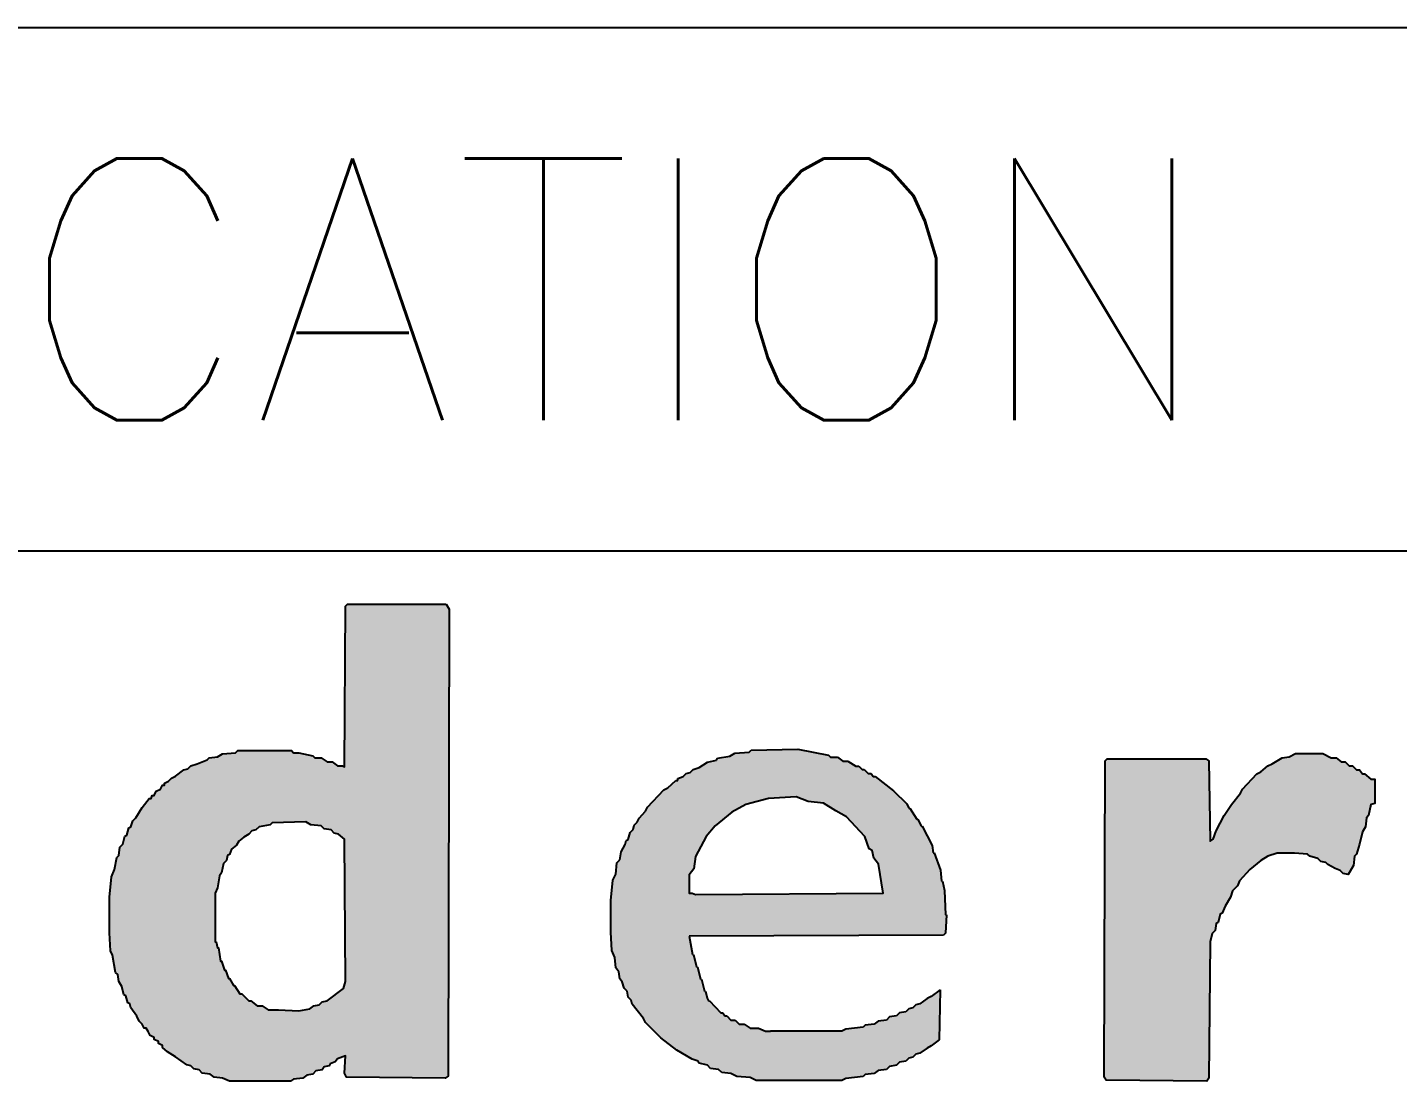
# Paper-space layout 'ARCH-D(24x36)' of a CAD drawing. Header units: inches. Extents: x 0.1 to 35.7, y 0.1 to 23.7.
# Drawn here: x 32.2 to 32.854, y 0.572 to 1.075 of the extents above; entities that cross this region are included whole.
import ezdxf
from ezdxf.enums import TextEntityAlignment as Align

# ---------------------------------------------------------------- set-up
doc = ezdxf.new("R2010")
doc.units = ezdxf.units.IN
doc.header["$MEASUREMENT"] = 0
doc.layers.add('SHEET-TITLE', color=7, linetype='Continuous')
doc.styles.add('1-8', font='romans.shx', dxfattribs={"height": 0.125})

# ---------------------------------------------------------------- blocks, each defined once
blk = doc.blocks.new('LOGO-SCHNEIDER')
h = blk.add_hatch(color=256)
h.paths.add_polyline_path([(-0.91604, 0.25453), (-0.90572, 0.25236), (-0.89919, 0.25236), (-0.89376, 0.25018), (-0.88941, 0.25018), (-0.88398, 0.24801), (-0.88126, 0.24801), (-0.87691, 0.24583), (-0.87365, 0.24583), (-0.87039, 0.24366), (-0.86713, 0.24366), (-0.86387, 0.24149), (-0.86115, 0.24149), (-0.85844, 0.23931), (-0.85572, 0.23931), (-0.853, 0.23714), (-0.85028, 0.23714), (-0.84594, 0.23388), (-0.84648, 0.18443), (-0.85028, 0.18443), (-0.85518, 0.1866), (-0.85572, 0.18769), (-0.86007, 0.18877), (-0.86115, 0.18986), (-0.86441, 0.1904), (-0.86659, 0.19203), (-0.86985, 0.19258), (-0.87148, 0.19421), (-0.87583, 0.19475), (-0.87746, 0.19638), (-0.8818, 0.19692), (-0.88398, 0.19856), (-0.88887, 0.1991), (-0.8905, 0.20073), (-0.89593, 0.20127), (-0.89811, 0.2029), (-0.90517, 0.20345), (-0.90843, 0.20508), (-0.928, 0.20562), (-0.94376, 0.20453), (-0.94647, 0.2029), (-0.95028, 0.20236), (-0.95191, 0.20073), (-0.95462, 0.20019), (-0.9606, 0.19475), (-0.96278, 0.18606), (-0.96223, 0.18606), (-0.9606, 0.17953), (-0.96006, 0.17953), (-0.9568, 0.17464), (-0.95571, 0.17464), (-0.95191, 0.17138), (-0.95082, 0.17138), (-0.94973, 0.16975), (-0.9481, 0.16975), (-0.94593, 0.16758), (-0.94376, 0.16758), (-0.94104, 0.16541), (-0.93887, 0.16541), (-0.93615, 0.16323), (-0.93343, 0.16323), (-0.9318, 0.1616), (-0.93017, 0.1616), (-0.92582, 0.15997), (-0.92474, 0.15888), (-0.92202, 0.15888), (-0.91876, 0.15671), (-0.91604, 0.15671), (-0.91332, 0.15454), (-0.91061, 0.15454), (-0.90735, 0.15236), (-0.90463, 0.15236), (-0.90191, 0.15019), (-0.89919, 0.15019), (-0.89648, 0.14802), (-0.89376, 0.14802), (-0.89159, 0.14584), (-0.88887, 0.14584), (-0.88669, 0.14367), (-0.88452, 0.14367), (-0.88235, 0.14149), (-0.88017, 0.14149), (-0.878, 0.13932), (-0.87637, 0.13932), (-0.8742, 0.13715), (-0.87257, 0.13715), (-0.87148, 0.13552), (-0.87039, 0.13552), (-0.86659, 0.13226), (-0.8655, 0.13226), (-0.8617, 0.12845), (-0.86061, 0.12845), (-0.85898, 0.12628), (-0.85789, 0.12628), (-0.85626, 0.12356), (-0.85518, 0.12356), (-0.85463, 0.12193), (-0.85355, 0.12193), (-0.84865, 0.1165), (-0.84757, 0.11378), (-0.84702, 0.11378), (-0.84485, 0.10997), (-0.84431, 0.10997), (-0.84322, 0.10671), (-0.84268, 0.10671), (-0.84105, 0.10237), (-0.8405, 0.10237), (-0.83887, 0.09693), (-0.83833, 0.09693), (-0.83724, 0.09421), (-0.8367, 0.08824), (-0.83616, 0.08824), (-0.83507, 0.08389), (-0.83561, 0.05998), (-0.83724, 0.05563), (-0.83833, 0.04965), (-0.83942, 0.04857), (-0.83996, 0.04476), (-0.84322, 0.03824), (-0.84757, 0.03118), (-0.85083, 0.02792), (-0.85246, 0.0252), (-0.85626, 0.02085), (-0.85898, 0.01976), (-0.85952, 0.01813), (-0.8617, 0.01705), (-0.86604, 0.01324), (-0.87202, 0.00998), (-0.87583, 0.00726), (-0.87909, 0.00672), (-0.88072, 0.00509), (-0.88398, 0.00455), (-0.88452, 0.00346), (-0.88996, 0.00237), (-0.89267, 0.00074), (-0.89756, 0.0002), (-0.89865, -0.00089), (-0.90952, -0.00252), (-0.91387, -0.0036), (-0.95952, -0.00306), (-0.96115, -0.00197), (-0.97201, -0.00089), (-0.9731, 0.0002), (-0.98071, 0.00129), (-0.98343, 0.00292), (-0.98723, 0.00346), (-0.9894, 0.00509), (-0.99375, 0.00563), (-0.99538, 0.00726), (-0.99864, 0.00781), (-1.00027, 0.00944), (-1.00408, 0.00998), (-1.00571, 0.01161), (-1.00897, 0.01216), (-1.01006, 0.01379), (-1.01332, 0.01433), (-1.0144, 0.01596), (-1.01766, 0.0165), (-1.01875, 0.01813), (-1.02201, 0.01922), (-1.02419, 0.02085), (-1.02419, 0.07519), (-1.0231, 0.07628), (-1.02092, 0.07628), (-1.01929, 0.07411), (-1.01766, 0.07411), (-1.01549, 0.07193), (-1.0144, 0.07193), (-1.01332, 0.0703), (-1.01223, 0.0703), (-1.00897, 0.06759), (-1.00734, 0.06759), (-1.00408, 0.06487), (-1.00299, 0.06487), (-1.00136, 0.06324), (-1.00027, 0.06324), (-0.9981, 0.06106), (-0.99593, 0.06106), (-0.99375, 0.05889), (-0.99158, 0.05889), (-0.9894, 0.05672), (-0.98723, 0.05672), (-0.98506, 0.05454), (-0.98288, 0.05454), (-0.97962, 0.05237), (-0.97745, 0.05237), (-0.97419, 0.0502), (-0.97093, 0.0502), (-0.96875, 0.04857), (-0.96658, 0.04857), (-0.96006, 0.04694), (-0.95789, 0.04585), (-0.95136, 0.04585), (-0.94647, 0.04476), (-0.92528, 0.04531), (-0.9193, 0.04639), (-0.91658, 0.04802), (-0.91332, 0.04857), (-0.91278, 0.04965), (-0.90952, 0.05074), (-0.90463, 0.05563), (-0.903, 0.05998), (-0.90191, 0.06106), (-0.90245, 0.07139), (-0.90517, 0.07628), (-0.91061, 0.08172), (-0.91604, 0.08498), (-0.91876, 0.08606), (-0.92419, 0.08878), (-0.92528, 0.08987), (-0.92854, 0.09041), (-0.93017, 0.09204), (-0.93452, 0.09258), (-0.93615, 0.09421), (-0.93995, 0.09476), (-0.94158, 0.09639), (-0.94593, 0.09693), (-0.9481, 0.09856), (-0.95191, 0.09911), (-0.95408, 0.10074), (-0.95843, 0.10128), (-0.96006, 0.10291), (-0.96386, 0.10345), (-0.96549, 0.10508), (-0.96984, 0.10617), (-0.97093, 0.10726), (-0.97419, 0.1078), (-0.97582, 0.10943), (-0.97854, 0.10997), (-0.98017, 0.1116), (-0.98288, 0.11215), (-0.98451, 0.11378), (-0.98777, 0.11432), (-0.98886, 0.11595), (-0.99104, 0.1165), (-0.99267, 0.11813), (-0.99538, 0.11921), (-0.99701, 0.12084), (-0.99919, 0.12193), (-1.00516, 0.12736), (-1.0068, 0.12791), (-1.0068, 0.12899), (-1.00897, 0.13008), (-1.00897, 0.13117), (-1.01114, 0.13226), (-1.01766, 0.14041), (-1.02038, 0.1453), (-1.02364, 0.15073), (-1.02419, 0.15399), (-1.02527, 0.15454), (-1.0269, 0.16106), (-1.02799, 0.16323), (-1.02799, 0.19801), (-1.02582, 0.20236), (-1.02527, 0.20671), (-1.02364, 0.20834), (-1.0231, 0.2116), (-1.02147, 0.21268), (-1.02038, 0.21594), (-1.01875, 0.21758), (-1.01766, 0.21975), (-1.0144, 0.22355), (-1.01332, 0.22573), (-1.0068, 0.23225), (-1.00299, 0.23442), (-0.99919, 0.23768), (-0.99701, 0.23877), (-0.99321, 0.24149), (-0.98995, 0.24257), (-0.9856, 0.24529), (-0.98125, 0.24638), (-0.97854, 0.24801), (-0.97473, 0.24855), (-0.97201, 0.25018), (-0.96712, 0.25073), (-0.96332, 0.25236), (-0.95517, 0.2529), (-0.95354, 0.25399)])
h.paths.add_polyline_path([(-0.65672, 0.1741), (-0.64911, 0.17301), (-0.64639, 0.17193), (-0.64041, 0.17193), (-0.63661, 0.17084), (-0.63498, 0.16975), (-0.63009, 0.16975), (-0.62574, 0.16758), (-0.62194, 0.16758), (-0.61813, 0.16541), (-0.61487, 0.16541), (-0.61161, 0.16323), (-0.60998, 0.16323), (-0.60889, 0.16214), (-0.60944, 0.12139), (-0.6127, 0.12139), (-0.61759, 0.1241), (-0.62194, 0.12573), (-0.62302, 0.12682), (-0.62737, 0.12736), (-0.62955, 0.12899), (-0.63552, 0.12954), (-0.63824, 0.13117), (-0.65509, 0.13171), (-0.66922, 0.13063), (-0.6703, 0.12954), (-0.67682, 0.12845), (-0.67845, 0.12682), (-0.68117, 0.12628), (-0.6828, 0.12465), (-0.68498, 0.1241), (-0.68824, 0.12084), (-0.69095, 0.11976), (-0.69204, 0.11758), (-0.69476, 0.11541), (-0.69911, 0.10834), (-0.70128, 0.10345), (-0.704, 0.0953), (-0.704, 0.07356), (-0.70345, 0.07356), (-0.70182, 0.06922), (-0.70128, 0.06487), (-0.70074, 0.06487), (-0.69911, 0.06052), (-0.69856, 0.06052), (-0.69693, 0.05672), (-0.69639, 0.05672), (-0.6953, 0.054), (-0.69421, 0.054), (-0.69313, 0.05183), (-0.69258, 0.05183), (-0.68878, 0.04748), (-0.68769, 0.04748), (-0.68769, 0.04639), (-0.68661, 0.04639), (-0.68389, 0.04367), (-0.68226, 0.04367), (-0.68009, 0.0415), (-0.67791, 0.0415), (-0.67465, 0.03933), (-0.67139, 0.03933), (-0.66704, 0.03715), (-0.6578, 0.03715), (-0.65291, 0.03661), (-0.64096, 0.0377), (-0.6377, 0.03933), (-0.63226, 0.03987), (-0.63118, 0.04096), (-0.62465, 0.04204), (-0.62248, 0.04367), (-0.61813, 0.04422), (-0.6165, 0.04585), (-0.61216, 0.04639), (-0.61052, 0.04802), (-0.60781, 0.04802), (-0.60618, 0.04694), (-0.60672, 0.00781), (-0.61052, 0.00618), (-0.61216, 0.00509), (-0.6165, 0.00455), (-0.61705, 0.00346), (-0.62357, 0.00237), (-0.62628, 0.00074), (-0.63172, 0.0002), (-0.63498, -0.00143), (-0.64259, -0.00197), (-0.64422, -0.00306), (-0.68552, -0.00306), (-0.68987, -0.00143), (-0.69693, -0.00089), (-0.69911, 0.00074), (-0.704, 0.00129), (-0.70617, 0.00292), (-0.71052, 0.00346), (-0.71215, 0.00509), (-0.71541, 0.00563), (-0.71704, 0.00726), (-0.71976, 0.00781), (-0.72139, 0.00944), (-0.72356, 0.00998), (-0.72465, 0.01161), (-0.72682, 0.01216), (-0.72845, 0.01379), (-0.73062, 0.01487), (-0.73226, 0.0165), (-0.73334, 0.0165), (-0.73334, 0.01759), (-0.7366, 0.01922), (-0.7366, 0.02031), (-0.73823, 0.02085), (-0.73878, 0.02248), (-0.74041, 0.02302), (-0.74095, 0.02465), (-0.74312, 0.02574), (-0.74421, 0.02792), (-0.74638, 0.02955), (-0.74747, 0.03172), (-0.7491, 0.03335), (-0.75236, 0.03878), (-0.75562, 0.04367), (-0.75617, 0.04694), (-0.75725, 0.04748), (-0.75834, 0.05183), (-0.75997, 0.05454), (-0.76051, 0.05889), (-0.7616, 0.05998), (-0.76323, 0.07139), (-0.76432, 0.07682), (-0.76377, 0.09748), (-0.76269, 0.09856), (-0.7616, 0.1078), (-0.75997, 0.11052), (-0.75943, 0.11541), (-0.7578, 0.11704), (-0.75671, 0.12139), (-0.75345, 0.12682), (-0.75291, 0.12899), (-0.74802, 0.1366), (-0.74258, 0.14258), (-0.74149, 0.14475), (-0.73769, 0.14856), (-0.7366, 0.14856), (-0.7366, 0.14965), (-0.73389, 0.15128), (-0.72845, 0.15617), (-0.72084, 0.16051), (-0.71704, 0.16323), (-0.71432, 0.16377), (-0.71269, 0.16541), (-0.70889, 0.16595), (-0.70726, 0.16758), (-0.70345, 0.16812), (-0.70291, 0.16921), (-0.69639, 0.1703), (-0.69258, 0.17193), (-0.68335, 0.17301), (-0.67845, 0.1741)])
h.paths.add_polyline_path([(-0.47011, 0.24938), (-0.46847, 0.24666), (-0.46847, 0.14558), (-0.46576, 0.14776), (-0.46413, 0.15047), (-0.45869, 0.15591), (-0.45598, 0.157), (-0.45217, 0.1608), (-0.44945, 0.16189), (-0.44891, 0.16297), (-0.44674, 0.16352), (-0.44511, 0.16515), (-0.44076, 0.16678), (-0.43641, 0.16841), (-0.43478, 0.16949), (-0.4288, 0.17004), (-0.42772, 0.17112), (-0.40326, 0.17112), (-0.40055, 0.16949), (-0.3962, 0.16949), (-0.39239, 0.16732), (-0.38968, 0.16732), (-0.38696, 0.16515), (-0.38479, 0.16515), (-0.38261, 0.16297), (-0.38098, 0.16297), (-0.37881, 0.1608), (-0.37772, 0.1608), (-0.37609, 0.15863), (-0.375, 0.15863), (-0.37392, 0.157), (-0.37283, 0.157), (-0.3712, 0.15428), (-0.37011, 0.15428), (-0.36903, 0.1521), (-0.36794, 0.1521), (-0.36305, 0.14613), (-0.3625, 0.14395), (-0.36196, 0.14395), (-0.36033, 0.14015), (-0.35979, 0.14015), (-0.35816, 0.1358), (-0.35761, 0.1358), (-0.35598, 0.12928), (-0.35544, 0.12928), (-0.35435, 0.12656), (-0.35381, 0.12004), (-0.35327, 0.12004), (-0.35218, 0.11243), (-0.35272, 0.05102), (-0.35979, 0.04885), (-0.36903, 0.04776), (-0.37011, 0.04668), (-0.37772, 0.04559), (-0.37826, 0.0445), (-0.38424, 0.04342), (-0.38479, 0.04233), (-0.39022, 0.04124), (-0.39185, 0.03961), (-0.39511, 0.03907), (-0.39728, 0.03744), (-0.4, 0.0369), (-0.40163, 0.03527), (-0.40435, 0.03472), (-0.40489, 0.03363), (-0.40815, 0.03418), (-0.4087, 0.10265), (-0.41033, 0.10809), (-0.41087, 0.11298), (-0.41196, 0.11352), (-0.41304, 0.11787), (-0.41467, 0.1195), (-0.41576, 0.12167), (-0.42011, 0.12602), (-0.42446, 0.12765), (-0.425, 0.12874), (-0.43587, 0.12982), (-0.44456, 0.12819), (-0.44619, 0.12656), (-0.44891, 0.12602), (-0.45, 0.12439), (-0.45272, 0.1233), (-0.45435, 0.12222), (-0.45489, 0.12059), (-0.45761, 0.11895), (-0.45924, 0.11624), (-0.46087, 0.11569), (-0.4625, 0.11298), (-0.4663, 0.10863), (-0.46902, 0.10428), (-0.46902, -0.00169), (-0.47011, -0.00332), (-0.52336, -0.00278), (-0.52445, -0.0006), (-0.52391, 0.24829), (-0.52282, 0.24938)])
h.paths.add_polyline_path([(-0.14838, 0.17165), (-0.14185, 0.17002), (-0.13479, 0.16839), (-0.1337, 0.16731), (-0.13153, 0.16731), (-0.12827, 0.16513), (-0.12609, 0.16513), (-0.12283, 0.16242), (-0.12175, 0.16242), (-0.12012, 0.16079), (-0.11903, 0.16079), (-0.1174, 0.15861), (-0.11631, 0.15861), (-0.11468, 0.15644), (-0.1136, 0.15644), (-0.11251, 0.15426), (-0.11142, 0.15426), (-0.10653, 0.14883), (-0.10436, 0.14503), (-0.10381, 0.14503), (-0.10327, 0.14285), (-0.10273, 0.14285), (-0.10055, 0.13796), (-0.10001, 0.13796), (-0.09892, 0.13361), (-0.09838, 0.13361), (-0.09675, 0.12655), (-0.09621, 0.12655), (-0.09512, 0.12329), (-0.09457, 0.11351), (-0.09403, 0.11351), (-0.09457, -0.00225), (-0.09566, -0.00333), (-0.14892, -0.00279), (-0.15001, -0.00007), (-0.15055, 0.1097), (-0.15164, 0.11568), (-0.15327, 0.1184), (-0.15381, 0.12112), (-0.1549, 0.12166), (-0.15598, 0.12492), (-0.15979, 0.12872), (-0.16305, 0.1309), (-0.16685, 0.13198), (-0.16794, 0.13307), (-0.18316, 0.13253), (-0.18587, 0.1309), (-0.18859, 0.13035), (-0.19022, 0.12872), (-0.19511, 0.12546), (-0.19783, 0.1222), (-0.19946, 0.12166), (-0.2, 0.12003), (-0.20163, 0.11948), (-0.20272, 0.11677), (-0.20652, 0.11296), (-0.20978, 0.10753), (-0.21087, 0.0271), (-0.21359, 0.02764), (-0.22065, 0.03471), (-0.22337, 0.0358), (-0.225, 0.03743), (-0.22772, 0.03851), (-0.22826, 0.0396), (-0.23043, 0.04014), (-0.23206, 0.04177), (-0.23533, 0.04232), (-0.2375, 0.04395), (-0.24076, 0.04449), (-0.24239, 0.04612), (-0.24728, 0.04666), (-0.24945, 0.04829), (-0.25652, 0.04884), (-0.25924, 0.05047), (-0.26576, 0.05101), (-0.26576, 0.16839), (-0.21141, 0.16839), (-0.21033, 0.16676), (-0.20978, 0.14774), (-0.20598, 0.15209), (-0.20381, 0.15318), (-0.20163, 0.1559), (-0.19783, 0.15807), (-0.19402, 0.16133), (-0.19185, 0.16242), (-0.1875, 0.16513), (-0.18424, 0.16622), (-0.18316, 0.16731), (-0.17935, 0.16785), (-0.17881, 0.16894), (-0.1712, 0.17002), (-0.17011, 0.17111)])
h.paths.add_polyline_path([(0.28511, 0.16921), (0.28619, 0.16758), (0.28565, -0.00306), (0.23076, -0.00306), (0.23076, 0.16812), (0.23185, 0.16921)])
h.paths.add_polyline_path([(0.27265, 0.26223), (0.277, 0.26005), (0.27918, 0.26005), (0.2857, 0.25516), (0.28678, 0.25244), (0.28733, 0.25244), (0.28896, 0.2481), (0.2895, 0.2481), (0.29059, 0.24484), (0.29004, 0.23397), (0.28733, 0.2269), (0.28461, 0.22201), (0.27972, 0.21549), (0.27591, 0.21114), (0.2732, 0.21006), (0.2732, 0.20897), (0.27048, 0.20788), (0.26885, 0.20625), (0.26613, 0.20517), (0.26559, 0.20408), (0.26179, 0.20353), (0.26016, 0.2019), (0.25309, 0.20082), (0.24331, 0.20082), (0.24168, 0.2019), (0.23842, 0.20245), (0.2319, 0.20734), (0.23081, 0.20951), (0.22864, 0.21169), (0.22646, 0.21984), (0.22701, 0.2269), (0.22864, 0.23342), (0.23298, 0.24212), (0.23407, 0.24212), (0.23516, 0.24429), (0.24059, 0.25081), (0.24331, 0.2519), (0.24331, 0.25299), (0.24603, 0.25407), (0.24711, 0.2557), (0.24929, 0.25625), (0.25092, 0.25788), (0.25363, 0.25842), (0.25581, 0.26005), (0.26016, 0.2606), (0.26124, 0.26168)])
h.paths.add_polyline_path([(0.45676, 0.1352), (0.43882, 0.13466), (0.43774, 0.13357), (0.43176, 0.13248), (0.43013, 0.13085), (0.42795, 0.13031), (0.42632, 0.12868), (0.42361, 0.12705), (0.42089, 0.12487), (0.4198, 0.1227), (0.41708, 0.12053), (0.416, 0.11781), (0.41491, 0.11727), (0.41437, 0.11455), (0.41274, 0.11292), (0.41165, 0.10803), (0.41056, 0.1064), (0.40948, 0.09988), (0.40839, 0.09716), (0.40839, 0.07107), (0.40893, 0.07107), (0.40948, 0.06781), (0.41002, 0.06781), (0.41111, 0.06075), (0.41165, 0.06075), (0.41328, 0.05586), (0.41382, 0.05586), (0.41545, 0.05151), (0.416, 0.05151), (0.41817, 0.04771), (0.41872, 0.04771), (0.42143, 0.04336), (0.42252, 0.04336), (0.42632, 0.03955), (0.42741, 0.03955), (0.43067, 0.03684), (0.43339, 0.03684), (0.43665, 0.03466), (0.44208, 0.03466), (0.45295, 0.03412), (0.45893, 0.03521), (0.4611, 0.03684), (0.46382, 0.03738), (0.46545, 0.03901), (0.46817, 0.03955), (0.47686, 0.04607), (0.47795, 0.04988), (0.47741, 0.12596), (0.47415, 0.12868), (0.47197, 0.12922), (0.47034, 0.13085), (0.46654, 0.13139), (0.46491, 0.13303), (0.45947, 0.13357)], flags=16)
h.paths.add_polyline_path([(0.53175, 0.25149), (0.53338, 0.24878), (0.53284, -0.00066), (0.53121, -0.00175), (0.47849, -0.0012), (0.47741, 0.00097), (0.47795, 0.01021), (0.4736, 0.00858), (0.47252, 0.00695), (0.4698, 0.00586), (0.46925, 0.00477), (0.46654, 0.00423), (0.46545, 0.0026), (0.46219, 0.00206), (0.46056, 0.00043), (0.4573, -0.00012), (0.45513, -0.00175), (0.45023, -0.00229), (0.4486, -0.00338), (0.416, -0.00338), (0.41219, -0.00175), (0.40785, -0.0012), (0.40567, 0.00043), (0.40133, 0.00097), (0.39969, 0.0026), (0.39698, 0.00314), (0.39535, 0.00477), (0.39317, 0.00532), (0.3872, 0.00966), (0.38285, 0.01238), (0.38013, 0.01456), (0.38013, 0.01564), (0.37796, 0.01673), (0.37796, 0.01782), (0.37578, 0.0189), (0.37578, 0.01999), (0.37361, 0.02108), (0.37252, 0.02325), (0.37144, 0.02488), (0.37035, 0.02488), (0.36926, 0.02705), (0.36763, 0.02869), (0.36654, 0.0314), (0.36328, 0.03575), (0.36274, 0.03792), (0.36165, 0.03847), (0.36057, 0.04227), (0.35948, 0.04281), (0.35839, 0.04716), (0.35676, 0.04988), (0.35622, 0.05368), (0.35513, 0.05477), (0.3535, 0.06401), (0.35242, 0.06618), (0.35187, 0.07596), (0.35187, 0.09498), (0.35296, 0.10585), (0.35459, 0.10966), (0.35568, 0.11618), (0.35676, 0.11727), (0.35731, 0.12161), (0.35894, 0.12324), (0.36002, 0.12759), (0.36111, 0.12813), (0.3622, 0.13194), (0.36328, 0.13248), (0.36437, 0.13574), (0.366, 0.13737), (0.36926, 0.14281), (0.37307, 0.1477), (0.37415, 0.1477), (0.3747, 0.14933), (0.37578, 0.14933), (0.37687, 0.1515), (0.37904, 0.15259), (0.38013, 0.15476), (0.38122, 0.15476), (0.38122, 0.15585), (0.38339, 0.15694), (0.38502, 0.15857), (0.3872, 0.15965), (0.39154, 0.16291), (0.39372, 0.16346), (0.39535, 0.16509), (0.39861, 0.16618), (0.40404, 0.16835), (0.40513, 0.16944), (0.40948, 0.16998), (0.41219, 0.17161), (0.41926, 0.17215), (0.42035, 0.17324), (0.44915, 0.17324), (0.45023, 0.17215), (0.45295, 0.17215), (0.46056, 0.17052), (0.46165, 0.16944), (0.46491, 0.16944), (0.46817, 0.16726), (0.47089, 0.16726), (0.4736, 0.16509), (0.47632, 0.16509), (0.47741, 0.16454), (0.47795, 0.25041), (0.47904, 0.25149)])
h.paths.add_polyline_path([(1.00027, 0.17165), (1.00462, 0.16948), (1.00734, 0.16948), (1.01006, 0.16731), (1.01223, 0.16731), (1.0144, 0.16513), (1.01603, 0.16513), (1.01821, 0.16296), (1.01984, 0.16296), (1.02147, 0.16079), (1.02255, 0.16079), (1.02582, 0.15807), (1.02799, 0.15807), (1.02799, 0.14503), (1.02582, 0.14448), (1.02473, 0.1385), (1.02364, 0.13742), (1.0231, 0.13253), (1.02147, 0.12981), (1.01984, 0.12329), (1.01821, 0.11785), (1.01712, 0.11677), (1.01658, 0.11188), (1.01386, 0.10699), (1.01114, 0.10753), (1.00951, 0.10916), (1.00679, 0.11025), (1.00299, 0.11242), (1.0019, 0.11351), (0.99919, 0.11405), (0.99756, 0.11568), (0.99321, 0.11677), (0.99212, 0.11785), (0.98506, 0.1184), (0.97582, 0.1184), (0.97093, 0.11677), (0.96712, 0.11459), (0.96115, 0.1097), (0.95571, 0.10372), (0.95462, 0.10101), (0.95191, 0.09829), (0.95082, 0.09503), (0.9481, 0.09014), (0.94647, 0.08633), (0.94539, 0.08579), (0.9443, 0.08144), (0.94321, 0.0809), (0.94267, 0.0771), (0.94104, 0.07547), (0.93995, 0.07112), (0.93941, -0.0017), (0.93832, -0.00333), (0.88452, -0.00279), (0.88343, -0.00116), (0.88398, 0.16785), (0.88506, 0.16894), (0.93778, 0.16894), (0.93941, 0.16785), (0.93995, 0.12492), (0.94158, 0.12601), (0.94321, 0.13035), (0.94756, 0.1385), (0.95136, 0.14448), (0.95626, 0.15046), (0.95734, 0.15263), (0.96495, 0.16079), (0.96712, 0.16187), (0.97093, 0.16513), (0.9731, 0.16622), (0.97854, 0.16948), (0.98234, 0.17002), (0.9856, 0.17165)])
h = blk.add_hatch(color=256)
h.paths.add_polyline_path([(0.71874, 0.14847), (0.70406, 0.14766), (0.69184, 0.14439), (0.6845, 0.14032), (0.67553, 0.13298), (0.67064, 0.12728), (0.66494, 0.11668), (0.66412, 0.11016), (0.66167, 0.1069), (0.66167, 0.09712), (0.6633, 0.09712), (0.66494, 0.0963), (0.7652, 0.09712), (0.76275, 0.1126), (0.76031, 0.11586), (0.75949, 0.11994), (0.75786, 0.12075), (0.75542, 0.12728), (0.74564, 0.13787), (0.73993, 0.14113), (0.73341, 0.14521), (0.72526, 0.14602)], flags=16)
h.paths.add_polyline_path([(0.67038, 0.04469), (0.67132, 0.04093), (0.67201, 0.03955), (0.67254, 0.03955), (0.67852, 0.0331), (0.67961, 0.0331), (0.68069, 0.03147), (0.68178, 0.03147), (0.68396, 0.0293), (0.68613, 0.0293), (0.6883, 0.02712), (0.69102, 0.02712), (0.69428, 0.02495), (0.69863, 0.02495), (0.70243, 0.02332), (0.70515, 0.02332), (0.74312, 0.02332), (0.7453, 0.02441), (0.75454, 0.02549), (0.75562, 0.02658), (0.76051, 0.02712), (0.76269, 0.02875), (0.76704, 0.0293), (0.76867, 0.03093), (0.77247, 0.03147), (0.7741, 0.0331), (0.77736, 0.03364), (0.77899, 0.03527), (0.78116, 0.03582), (0.78279, 0.03745), (0.78497, 0.03799), (0.78877, 0.04071), (0.79095, 0.0418), (0.79572, 0.04537), (0.79529, 0.01868), (0.79095, 0.01542), (0.78877, 0.01433), (0.78497, 0.01161), (0.78279, 0.01107), (0.78116, 0.00944), (0.77899, 0.00889), (0.77736, 0.00726), (0.7741, 0.00672), (0.77247, 0.00509), (0.76867, 0.00455), (0.76704, 0.00292), (0.76269, 0.00237), (0.76051, 0.00074), (0.75562, 0.0002), (0.75454, -0.00089), (0.7453, -0.00197), (0.74312, -0.00306), (0.69747, -0.00306), (0.69421, -0.00143), (0.68715, -0.00089), (0.68389, 0.00074), (0.679, 0.00129), (0.67737, 0.00292), (0.67302, 0.00346), (0.67139, 0.00509), (0.66704, 0.00618), (0.6665, 0.00726), (0.66324, 0.00835), (0.65509, 0.01324), (0.64639, 0.01976), (0.63824, 0.02792), (0.63715, 0.03009), (0.63118, 0.0377), (0.63063, 0.03987), (0.629, 0.0415), (0.62846, 0.04476), (0.62683, 0.04639), (0.62574, 0.04965), (0.62465, 0.05128), (0.62411, 0.05509), (0.62248, 0.05726), (0.62194, 0.0627), (0.62031, 0.0665), (0.61976, 0.07628), (0.61976, 0.09313), (0.62085, 0.104), (0.62248, 0.10726), (0.62302, 0.11324), (0.62465, 0.11487), (0.6252, 0.11921), (0.62737, 0.12302), (0.62791, 0.12519), (0.629, 0.12573), (0.63009, 0.12954), (0.63172, 0.13117), (0.63226, 0.13334), (0.63389, 0.13497), (0.63498, 0.13715), (0.63824, 0.14095), (0.63933, 0.14312), (0.64802, 0.15236), (0.6502, 0.15345), (0.65454, 0.15725), (0.65563, 0.15725), (0.65563, 0.15834), (0.65835, 0.15943), (0.65998, 0.16106), (0.66215, 0.1616), (0.66378, 0.16323), (0.66704, 0.16432), (0.67139, 0.16704), (0.67628, 0.16812), (0.67682, 0.16921), (0.68335, 0.1703), (0.68606, 0.17193), (0.69367, 0.17247), (0.69476, 0.17356), (0.71976, 0.1741), (0.72791, 0.17247), (0.73606, 0.17084), (0.73715, 0.16975), (0.74095, 0.16975), (0.74367, 0.16758), (0.74638, 0.16758), (0.75073, 0.16486), (0.75236, 0.16486), (0.75399, 0.16323), (0.75508, 0.16323), (0.75725, 0.16106), (0.75888, 0.16106), (0.75997, 0.15943), (0.76106, 0.15943), (0.77084, 0.15182), (0.7779, 0.14475), (0.77899, 0.14258), (0.77953, 0.14258), (0.78334, 0.1366), (0.78388, 0.1366), (0.78551, 0.1328), (0.78606, 0.1328), (0.79149, 0.12247), (0.79203, 0.11867), (0.79258, 0.11867), (0.79584, 0.10943), (0.79638, 0.10345), (0.79692, 0.10345), (0.79801, 0.09856), (0.79855, 0.08552), (0.7991, 0.08552), (0.79855, 0.07574), (0.79747, 0.07465), (0.66169, 0.07404), (0.66332, 0.06425), (0.66386, 0.06425), (0.66549, 0.05773), (0.66603, 0.05773), (0.66766, 0.05121), (0.66821, 0.05121), (0.66984, 0.04469)])
for p, q in [((0.67628, 0.16812), (0.67682, 0.16921)), ((0.67682, 0.16921), (0.68335, 0.1703)), ((0.68335, 0.1703), (0.68606, 0.17193)), ((0.68606, 0.17193), (0.69367, 0.17247)), ((0.69367, 0.17247), (0.69476, 0.17356)), ((0.69476, 0.17356), (0.71976, 0.1741)), ((0.71976, 0.1741), (0.72791, 0.17247)), ((0.72791, 0.17247), (0.73606, 0.17084)), ((0.73606, 0.17084), (0.73715, 0.16975)), ((0.73715, 0.16975), (0.74095, 0.16975)), ((0.74095, 0.16975), (0.74367, 0.16758)), ((0.65998, 0.16106), (0.66215, 0.1616)), ((0.66215, 0.1616), (0.66378, 0.16323)), ((0.66378, 0.16323), (0.66704, 0.16432)), ((0.66704, 0.16432), (0.67139, 0.16704)), ((0.67139, 0.16704), (0.67628, 0.16812)), ((0.74367, 0.16758), (0.74638, 0.16758)), ((0.74638, 0.16758), (0.75073, 0.16486)), ((0.75073, 0.16486), (0.75236, 0.16486)), ((0.75236, 0.16486), (0.75399, 0.16323)), ((0.75399, 0.16323), (0.75508, 0.16323)), ((0.75508, 0.16323), (0.75725, 0.16106)), ((0.6502, 0.15345), (0.65454, 0.15725)), ((0.65454, 0.15725), (0.65563, 0.15725)), ((0.65563, 0.15834), (0.65835, 0.15943)), ((0.65563, 0.15725), (0.65563, 0.15834)), ((0.65835, 0.15943), (0.65998, 0.16106)), ((0.75725, 0.16106), (0.75888, 0.16106)), ((0.75888, 0.16106), (0.75997, 0.15943)), ((0.75997, 0.15943), (0.76106, 0.15943)), ((0.76106, 0.15943), (0.77084, 0.15182)), ((0.63933, 0.14312), (0.64802, 0.15236)), ((0.64802, 0.15236), (0.6502, 0.15345)), ((0.77084, 0.15182), (0.7779, 0.14475)), ((0.63498, 0.13715), (0.63824, 0.14095)), ((0.63824, 0.14095), (0.63933, 0.14312)), ((0.7779, 0.14475), (0.77899, 0.14258)), ((0.77899, 0.14258), (0.77953, 0.14258)), ((0.77953, 0.14258), (0.78334, 0.1366)), ((0.63172, 0.13117), (0.63226, 0.13334)), ((0.63226, 0.13334), (0.63389, 0.13497)), ((0.63389, 0.13497), (0.63498, 0.13715)), ((0.78334, 0.1366), (0.78388, 0.1366)), ((0.78388, 0.1366), (0.78551, 0.1328)), ((0.78551, 0.1328), (0.78606, 0.1328)), ((0.78606, 0.1328), (0.79149, 0.12247)), ((0.62737, 0.12302), (0.62791, 0.12519)), ((0.62791, 0.12519), (0.629, 0.12573)), ((0.629, 0.12573), (0.63009, 0.12954)), ((0.63009, 0.12954), (0.63172, 0.13117)), ((0.62465, 0.11487), (0.6252, 0.11921)), ((0.6252, 0.11921), (0.62737, 0.12302)), ((0.79149, 0.12247), (0.79203, 0.11867)), ((0.79203, 0.11867), (0.79258, 0.11867)), ((0.79258, 0.11867), (0.79584, 0.10943)), ((0.62248, 0.10726), (0.62302, 0.11324)), ((0.62302, 0.11324), (0.62465, 0.11487)), ((0.61976, 0.09313), (0.62085, 0.104)), ((0.62085, 0.104), (0.62248, 0.10726)), ((0.79584, 0.10943), (0.79638, 0.10345)), ((0.79638, 0.10345), (0.79692, 0.10345)), ((0.79692, 0.10345), (0.79801, 0.09856)), ((0.79801, 0.09856), (0.79855, 0.08552)), ((0.61976, 0.07628), (0.61976, 0.09313)), ((0.79855, 0.08552), (0.7991, 0.08552)), ((0.7991, 0.08552), (0.79855, 0.07574)), ((0.62031, 0.0665), (0.61976, 0.07628)), ((0.79747, 0.07465), (0.66169, 0.07404)), ((0.66169, 0.07404), (0.66332, 0.06425)), ((0.79855, 0.07574), (0.79747, 0.07465)), ((0.62194, 0.0627), (0.62031, 0.0665)), ((0.62248, 0.05726), (0.62194, 0.0627)), ((0.66332, 0.06425), (0.66386, 0.06425)), ((0.66386, 0.06425), (0.66549, 0.05773)), ((0.62411, 0.05509), (0.62248, 0.05726)), ((0.62465, 0.05128), (0.62411, 0.05509)), ((0.62574, 0.04965), (0.62465, 0.05128)), ((0.66549, 0.05773), (0.66603, 0.05773)), ((0.66603, 0.05773), (0.66766, 0.05121)), ((0.62683, 0.04639), (0.62574, 0.04965)), ((0.62846, 0.04476), (0.62683, 0.04639)), ((0.629, 0.0415), (0.62846, 0.04476)), ((0.66766, 0.05121), (0.66821, 0.05121)), ((0.66821, 0.05121), (0.66984, 0.04469)), ((0.66984, 0.04469), (0.67038, 0.04469)), ((0.67038, 0.04469), (0.67132, 0.04093)), ((0.79572, 0.04537), (0.79095, 0.0418)), ((0.79572, 0.04537), (0.79529, 0.01868)), ((0.63063, 0.03987), (0.629, 0.0415)), ((0.63118, 0.0377), (0.63063, 0.03987)), ((0.63715, 0.03009), (0.63118, 0.0377)), ((0.67132, 0.04093), (0.67201, 0.03955)), ((0.67201, 0.03955), (0.67254, 0.03955)), ((0.67254, 0.03955), (0.67852, 0.0331)), ((0.78279, 0.03745), (0.78116, 0.03582)), ((0.78497, 0.03799), (0.78279, 0.03745)), ((0.78877, 0.04071), (0.78497, 0.03799)), ((0.79095, 0.0418), (0.78877, 0.04071)), ((0.63824, 0.02792), (0.63715, 0.03009)), ((0.67852, 0.0331), (0.67961, 0.0331)), ((0.67961, 0.0331), (0.68069, 0.03147)), ((0.68069, 0.03147), (0.68178, 0.03147)), ((0.68178, 0.03147), (0.68396, 0.0293)), ((0.68396, 0.0293), (0.68613, 0.0293)), ((0.68613, 0.0293), (0.6883, 0.02712)), ((0.76704, 0.0293), (0.76269, 0.02875)), ((0.76867, 0.03093), (0.76704, 0.0293)), ((0.77247, 0.03147), (0.76867, 0.03093)), ((0.7741, 0.0331), (0.77247, 0.03147)), ((0.77736, 0.03364), (0.7741, 0.0331)), ((0.77899, 0.03527), (0.77736, 0.03364)), ((0.78116, 0.03582), (0.77899, 0.03527)), ((0.64639, 0.01976), (0.63824, 0.02792)), ((0.6883, 0.02712), (0.69102, 0.02712)), ((0.69102, 0.02712), (0.69428, 0.02495)), ((0.69428, 0.02495), (0.69863, 0.02495)), ((0.69863, 0.02495), (0.70243, 0.02332)), ((0.70243, 0.02332), (0.70515, 0.02332)), ((0.74312, 0.02332), (0.70515, 0.02332)), ((0.7453, 0.02441), (0.74312, 0.02332)), ((0.75454, 0.02549), (0.7453, 0.02441)), ((0.75562, 0.02658), (0.75454, 0.02549)), ((0.76051, 0.02712), (0.75562, 0.02658)), ((0.76269, 0.02875), (0.76051, 0.02712)), ((0.65509, 0.01324), (0.64639, 0.01976)), ((0.79095, 0.01542), (0.78877, 0.01433)), ((0.79529, 0.01868), (0.79095, 0.01542)), ((0.66324, 0.00835), (0.65509, 0.01324)), ((0.6665, 0.00726), (0.66324, 0.00835)), ((0.77899, 0.00889), (0.77736, 0.00726)), ((0.78116, 0.00944), (0.77899, 0.00889)), ((0.78279, 0.01107), (0.78116, 0.00944)), ((0.78497, 0.01161), (0.78279, 0.01107)), ((0.78877, 0.01433), (0.78497, 0.01161)), ((0.66704, 0.00618), (0.6665, 0.00726)), ((0.67139, 0.00509), (0.66704, 0.00618)), ((0.67302, 0.00346), (0.67139, 0.00509)), ((0.67737, 0.00292), (0.67302, 0.00346)), ((0.679, 0.00129), (0.67737, 0.00292)), ((0.68389, 0.00074), (0.679, 0.00129)), ((0.68715, -0.00089), (0.68389, 0.00074)), ((0.75562, 0.0002), (0.75454, -0.00089)), ((0.76051, 0.00074), (0.75562, 0.0002)), ((0.76269, 0.00237), (0.76051, 0.00074)), ((0.76704, 0.00292), (0.76269, 0.00237)), ((0.76867, 0.00455), (0.76704, 0.00292)), ((0.77247, 0.00509), (0.76867, 0.00455)), ((0.7741, 0.00672), (0.77247, 0.00509)), ((0.77736, 0.00726), (0.7741, 0.00672)), ((0.69421, -0.00143), (0.68715, -0.00089)), ((0.69747, -0.00306), (0.69421, -0.00143)), ((0.74312, -0.00306), (0.69747, -0.00306)), ((0.7453, -0.00197), (0.74312, -0.00306)), ((0.75454, -0.00089), (0.7453, -0.00197))]:
    blk.add_line(p, q)
for points in [[(0.53175, 0.25149, 0), (0.53338, 0.24878, 0), (0.53284, -0.00066, 0), (0.53121, -0.00175, 0), (0.47849, -0.0012, 0), (0.47741, 0.00097, 0), (0.47795, 0.01021, 0), (0.4736, 0.00858, 0), (0.47252, 0.00695, 0), (0.4698, 0.00586, 0), (0.46925, 0.00477, 0), (0.46654, 0.00423, 0), (0.46545, 0.0026, 0), (0.46219, 0.00206, 0), (0.46056, 0.00043, 0), (0.4573, -0.00012, 0), (0.45513, -0.00175, 0), (0.45023, -0.00229, 0), (0.4486, -0.00338, 0), (0.416, -0.00338, 0), (0.41219, -0.00175, 0), (0.40785, -0.0012, 0), (0.40567, 0.00043, 0), (0.40133, 0.00097, 0), (0.39969, 0.0026, 0), (0.39698, 0.00314, 0), (0.39535, 0.00477, 0), (0.39317, 0.00532, 0), (0.3872, 0.00966, 0), (0.38285, 0.01238, 0), (0.38013, 0.01456, 0), (0.38013, 0.01564, 0), (0.37796, 0.01673, 0), (0.37796, 0.01782, 0), (0.37578, 0.0189, 0), (0.37578, 0.01999, 0), (0.37361, 0.02108, 0), (0.37252, 0.02325, 0), (0.37144, 0.02488, 0), (0.37035, 0.02488, 0), (0.36926, 0.02705, 0), (0.36763, 0.02869, 0), (0.36654, 0.0314, 0), (0.36328, 0.03575, 0), (0.36274, 0.03792, 0), (0.36165, 0.03847, 0), (0.36057, 0.04227, 0), (0.35948, 0.04281, 0), (0.35839, 0.04716, 0), (0.35676, 0.04988, 0), (0.35622, 0.05368, 0), (0.35513, 0.05477, 0), (0.3535, 0.06401, 0), (0.35242, 0.06618, 0), (0.35187, 0.07596, 0), (0.35187, 0.09498, 0), (0.35296, 0.10585, 0), (0.35459, 0.10966, 0), (0.35568, 0.11618, 0), (0.35676, 0.11727, 0), (0.35731, 0.12161, 0), (0.35894, 0.12324, 0), (0.36002, 0.12759, 0), (0.36111, 0.12813, 0), (0.3622, 0.13194, 0), (0.36328, 0.13248, 0), (0.36437, 0.13574, 0), (0.366, 0.13737, 0), (0.36926, 0.14281, 0), (0.37307, 0.1477, 0), (0.37415, 0.1477, 0), (0.3747, 0.14933, 0), (0.37578, 0.14933, 0), (0.37687, 0.1515, 0), (0.37904, 0.15259, 0), (0.38013, 0.15476, 0), (0.38122, 0.15476, 0), (0.38122, 0.15585, 0), (0.38339, 0.15694, 0), (0.38502, 0.15857, 0), (0.3872, 0.15965, 0), (0.39154, 0.16291, 0), (0.39372, 0.16346, 0), (0.39535, 0.16509, 0), (0.39861, 0.16618, 0), (0.40404, 0.16835, 0), (0.40513, 0.16944, 0), (0.40948, 0.16998, 0), (0.41219, 0.17161, 0), (0.41926, 0.17215, 0), (0.42035, 0.17324, 0), (0.44915, 0.17324, 0), (0.45023, 0.17215, 0), (0.45295, 0.17215, 0), (0.46056, 0.17052, 0), (0.46165, 0.16944, 0), (0.46491, 0.16944, 0), (0.46817, 0.16726, 0), (0.47089, 0.16726, 0), (0.4736, 0.16509, 0), (0.47632, 0.16509, 0), (0.47741, 0.16454, 0), (0.47795, 0.25041, 0), (0.47904, 0.25149, 0), (0.53175, 0.25149, 0)], [(1.00027, 0.17165, 0), (1.00462, 0.16948, 0), (1.00734, 0.16948, 0), (1.01006, 0.16731, 0), (1.01223, 0.16731, 0), (1.0144, 0.16513, 0), (1.01603, 0.16513, 0), (1.01821, 0.16296, 0), (1.01984, 0.16296, 0), (1.02147, 0.16079, 0), (1.02255, 0.16079, 0), (1.02582, 0.15807, 0), (1.02799, 0.15807, 0), (1.02799, 0.14503, 0), (1.02582, 0.14448, 0), (1.02473, 0.1385, 0), (1.02364, 0.13742, 0), (1.0231, 0.13253, 0), (1.02147, 0.12981, 0), (1.01984, 0.12329, 0), (1.01821, 0.11785, 0), (1.01712, 0.11677, 0), (1.01658, 0.11188, 0), (1.01386, 0.10699, 0), (1.01114, 0.10753, 0), (1.00951, 0.10916, 0), (1.00679, 0.11025, 0), (1.00299, 0.11242, 0), (1.0019, 0.11351, 0), (0.99919, 0.11405, 0), (0.99756, 0.11568, 0), (0.99321, 0.11677, 0), (0.99212, 0.11785, 0), (0.98506, 0.1184, 0), (0.97582, 0.1184, 0), (0.97093, 0.11677, 0), (0.96712, 0.11459, 0), (0.96115, 0.1097, 0), (0.95571, 0.10372, 0), (0.95462, 0.10101, 0), (0.95191, 0.09829, 0), (0.95082, 0.09503, 0), (0.9481, 0.09014, 0), (0.94647, 0.08633, 0), (0.94539, 0.08579, 0), (0.9443, 0.08144, 0), (0.94321, 0.0809, 0), (0.94267, 0.0771, 0), (0.94104, 0.07547, 0), (0.93995, 0.07112, 0), (0.93941, -0.0017, 0), (0.93832, -0.00333, 0), (0.88452, -0.00279, 0), (0.88343, -0.00116, 0), (0.88398, 0.16785, 0), (0.88506, 0.16894, 0), (0.93778, 0.16894, 0), (0.93941, 0.16785, 0), (0.93995, 0.12492, 0), (0.94158, 0.12601, 0), (0.94321, 0.13035, 0), (0.94756, 0.1385, 0), (0.95136, 0.14448, 0), (0.95626, 0.15046, 0), (0.95734, 0.15263, 0), (0.96495, 0.16079, 0), (0.96712, 0.16187, 0), (0.97093, 0.16513, 0), (0.9731, 0.16622, 0), (0.97854, 0.16948, 0), (0.98234, 0.17002, 0), (0.9856, 0.17165, 0), (1.00027, 0.17165, 0)], [(0.71874, 0.14847, 0), (0.70406, 0.14766, 0), (0.69184, 0.14439, 0), (0.6845, 0.14032, 0), (0.67553, 0.13298, 0), (0.67064, 0.12728, 0), (0.66494, 0.11668, 0), (0.66412, 0.11016, 0), (0.66167, 0.1069, 0), (0.66167, 0.09712, 0), (0.6633, 0.09712, 0), (0.66494, 0.0963, 0), (0.7652, 0.09712, 0), (0.76275, 0.1126, 0), (0.76031, 0.11586, 0), (0.75949, 0.11994, 0), (0.75786, 0.12075, 0), (0.75542, 0.12728, 0), (0.74564, 0.13787, 0), (0.73993, 0.14113, 0), (0.73341, 0.14521, 0), (0.72526, 0.14602, 0), (0.71874, 0.14847, 0)], [(0.45676, 0.1352, 0), (0.43882, 0.13466, 0), (0.43774, 0.13357, 0), (0.43176, 0.13248, 0), (0.43013, 0.13085, 0), (0.42795, 0.13031, 0), (0.42632, 0.12868, 0), (0.42361, 0.12705, 0), (0.42089, 0.12487, 0), (0.4198, 0.1227, 0), (0.41708, 0.12053, 0), (0.416, 0.11781, 0), (0.41491, 0.11727, 0), (0.41437, 0.11455, 0), (0.41274, 0.11292, 0), (0.41165, 0.10803, 0), (0.41056, 0.1064, 0), (0.40948, 0.09988, 0), (0.40839, 0.09716, 0), (0.40839, 0.07107, 0), (0.40893, 0.07107, 0), (0.40948, 0.06781, 0), (0.41002, 0.06781, 0), (0.41111, 0.06075, 0), (0.41165, 0.06075, 0), (0.41328, 0.05586, 0), (0.41382, 0.05586, 0), (0.41545, 0.05151, 0), (0.416, 0.05151, 0), (0.41817, 0.04771, 0), (0.41872, 0.04771, 0), (0.42143, 0.04336, 0), (0.42252, 0.04336, 0), (0.42632, 0.03955, 0), (0.42741, 0.03955, 0), (0.43067, 0.03684, 0), (0.43339, 0.03684, 0), (0.43665, 0.03466, 0), (0.44208, 0.03466, 0), (0.45295, 0.03412, 0), (0.45893, 0.03521, 0), (0.4611, 0.03684, 0), (0.46382, 0.03738, 0), (0.46545, 0.03901, 0), (0.46817, 0.03955, 0), (0.47686, 0.04607, 0), (0.47795, 0.04988, 0), (0.47741, 0.12596, 0), (0.47415, 0.12868, 0), (0.47197, 0.12922, 0), (0.47034, 0.13085, 0), (0.46654, 0.13139, 0), (0.46491, 0.13303, 0), (0.45947, 0.13357, 0), (0.45676, 0.1352, 0)]]:
    blk.add_polyline3d(points)
blk = doc.blocks.new('TITLE-BLOCK-DEVSPEC')
for p, q in [((13, 1), (20.5, 1)), ((20.5, 0.75), (13, 0.75))]:
    blk.add_line(p, q)
at = {"xscale": 0.8933333333333309, "yscale": 0.8933333333333309, "zscale": 0.8933333333333309}
blk.add_blockref('LOGO-SCHNEIDER', (16.75, 0.5), dxfattribs=at)
blk = doc.blocks.new('TITLE-BLOCK-DEVSPEC-ATTR')
at = {"style": '1-8'}
for tag, p in [('CHECKED', (2, 1.375)), ('DRAWNBY', (7, 1.375)), ('EQUIPMENT', (15.75, 1.375)), ('CHECKDATE', (2, 1.125)), ('ENGR', (7, 1.125)), ('EQUIPTYPE', (15.75, 1.125)), ('PLANT', (2, 0.875)), ('DATE', (7, 0.875)), ('DWGTYPE', (15.75, 0.875)), ('DWGNO', (14, 0.125))]:
    blk.add_attdef(tag, text='', height=0.125, dxfattribs=at).set_placement(p, align=Align.MIDDLE_LEFT)
for tag, p in [('PG', (18.0625, 0.125)), ('OF', (19.0625, 0.125)), ('REV', (20.1875, 0.125))]:
    blk.add_attdef(tag, text='', height=0.125, dxfattribs=at).set_placement(p, align=Align.MIDDLE_CENTER)

psp = doc.layouts.new('ARCH-D(24x36)')

# ---------------------------------------------------------------- block references
at = {"layer": 'SHEET-TITLE'}
psp.add_blockref('TITLE-BLOCK-DEVSPEC', (15.175, 0.075), dxfattribs=at)
ref = psp.add_blockref('TITLE-BLOCK-DEVSPEC-ATTR', (15.175, 0.075), dxfattribs=at)
ref.add_attrib('DWGTYPE', 'DEVICE SPECIFICATION', dxfattribs={"layer": '0', "height": 0.125, "style": '1-8'}).set_placement((30.925, 0.95), align=Align.MIDDLE_LEFT)

doc.saveas('drawing.dxf')
